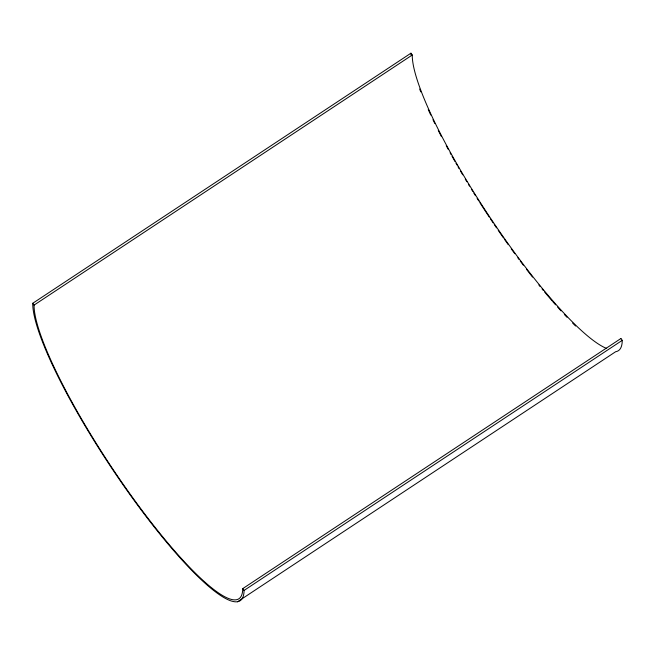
<?xml version="1.0" encoding="UTF-8"?>
<svg xmlns="http://www.w3.org/2000/svg" width="655" height="655" viewBox="0 0 655 655"><rect width="100%" height="100%" fill="white"/><g stroke="black" fill="none" stroke-linecap="round" stroke-linejoin="round"><path stroke-width="0.98" d="M606.645 348.452A182.205 33.577 56.5 0 1 489.007 215.921A182.205 33.577 56.5 0 1 412.265 55.004L410.939 53.202L32.75 303.29L34.076 305.091A182.205 33.577 56.5 0 0 137.796 504.669A182.205 33.577 56.5 0 0 242.735 588.632L620.932 338.496M34.076 305.091L412.265 55.004M32.75 303.29A184.522 34.003 56.5 0 0 137.787 505.406A184.522 34.003 56.5 0 0 244.061 590.433L622.25 340.346L620.924 338.545M237.478 601.798L615.667 351.71A184.522 34.003 56.5 0 0 622.25 340.346M242.735 588.632L244.061 590.433M575.606 326.018A184.522 34.003 56.5 0 1 572.65 323.095M566.968 317.249A184.522 34.003 56.5 0 1 564.356 314.482M561.024 310.879A184.522 34.003 56.5 0 1 557.651 307.138M555.596 304.829A184.522 34.003 56.5 0 1 552.845 301.685M552.157 300.891A184.522 34.003 56.5 0 1 544.624 292.015M543.347 290.484A184.522 34.003 56.5 0 1 542.07 288.929M540.146 286.579A184.522 34.003 56.5 0 1 538.86 284.999M532.523 277.065A184.522 34.003 56.5 0 1 526.423 269.213M523.353 265.185A184.522 34.003 56.5 0 1 520.275 261.099M519.047 259.462A184.522 34.003 56.5 0 1 517.818 257.808M514.797 253.706A184.522 34.003 56.5 0 1 511.236 248.81M508.264 244.667A184.522 34.003 56.5 0 1 504.702 239.648M503.515 237.961A184.522 34.003 56.5 0 1 498.226 230.347M496.515 227.85A184.522 34.003 56.5 0 1 494.263 224.534M493.141 222.872A184.522 34.003 56.5 0 1 490.333 218.688M489.219 217.002A184.522 34.003 56.5 0 1 479.886 202.682M478.772 200.946A184.522 34.003 56.5 0 1 477.118 198.334M475.473 195.714A184.522 34.003 56.5 0 1 473.827 193.094M472.738 191.342A184.522 34.003 56.5 0 1 471.657 189.598M469.512 186.102A184.522 34.003 56.5 0 1 468.448 184.358M466.868 181.746A184.522 34.003 56.5 0 1 465.296 179.143M462.708 174.803A184.522 34.003 56.5 0 1 460.612 171.242M459.057 168.581A184.522 34.003 56.5 0 1 458.033 166.804M457.01 165.027A184.522 34.003 56.5 0 1 455.995 163.267M454.988 161.498A184.522 34.003 56.5 0 1 452.032 156.242M451.058 154.506A184.522 34.003 56.5 0 1 450.1 152.771M448.217 149.332A184.522 34.003 56.5 0 1 446.235 145.68M441.454 136.649A184.522 34.003 56.5 0 1 438.277 130.46M434.797 123.468A184.522 34.003 56.5 0 1 432.971 119.693M430.761 115.034A184.522 34.003 56.5 0 1 428.255 109.582M420.764 91.872A184.522 34.003 56.5 0 1 419.683 89.047M410.963 54.815A184.522 34.003 56.5 0 1 410.939 53.202"/></g></svg>
